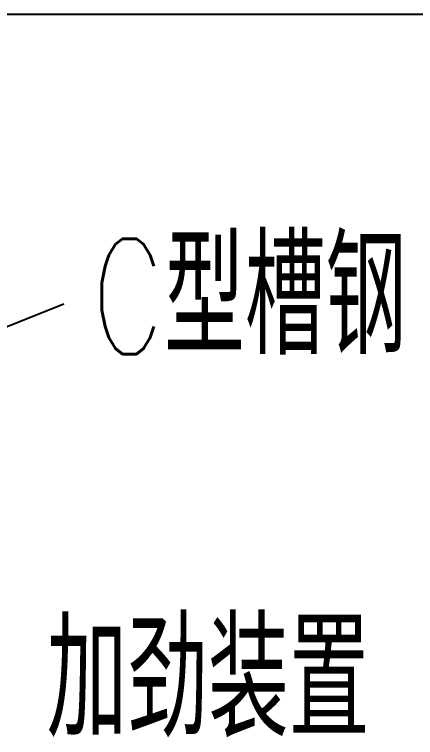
# Model space of a CAD drawing. Extents: x 27938 to 650306, y -92720 to 1524912.
# Drawn here: x 295675 to 297066, y 845456 to 847963 of the extents above; entities that cross this region are included whole.
import ezdxf

# ---------------------------------------------------------------- set-up
doc = ezdxf.new("R2010")
doc.units = 0
doc.header["$LTSCALE"] = 1000
doc.header["$MEASUREMENT"] = 0
doc.layers.add('bz', color=2, linetype='Continuous')
doc.layers.add('W_DIM', color=4, linetype='Continuous')
doc.styles.get("Standard").update_dxf_attribs({"font": 'gbenor.shx', "bigfont": 'gbcbig.shx'})
doc.styles.add('wwp100', font='txt.shx', dxfattribs={"width": 0.7, "height": 400, "bigfont": 'hztxt.shx'})
doc.dimstyles.get("Standard").update_dxf_attribs({"dimtxt": 0.18, "dimasz": 0.18, "dimexe": 0.18, "dimexo": 0.0625, "dimgap": 0.09, "dimtad": 0, "dimtih": 1, "dimtoh": 1, "dimdec": 4, "dimzin": 0, "dimdsep": 46, "dimtxsty": 'Standard', "dimcen": 0.09, "dimadec": 0, "dimazin": 0, "dimtfac": 1, "dimtdec": 4, "dimtofl": 0, "dimtmove": 0, "dimatfit": 3, "dimfxl": 1, "dimtolj": 1, "dimtzin": 0, "dimarcsym": 0})

msp = doc.modelspace()

# ---------------------------------------------------------------- linework, layer by layer
at = {"layer": 'bz'}
msp.add_line((297781, 847963.2), (286773, 847963.2), dxfattribs=at)

# ---------------------------------------------------------------- texts
at = {"layer": 'W_DIM', "color": 7, "style": 'wwp100', "width": 0.7}
for s, p in [('C型槽钢', (295941.6, 846785.4)), ('加劲装置', (295786.2, 845458.3))]:
    msp.add_text(s, height=400, dxfattribs=at).set_placement(p)

# ---------------------------------------------------------------- leaders
msp.add_leader([(294869.4, 846570.1), (295845.6, 846960.1)], dimstyle='Standard', override={"dimgap": 20, "dimtad": 0})

doc.saveas('drawing.dxf')
